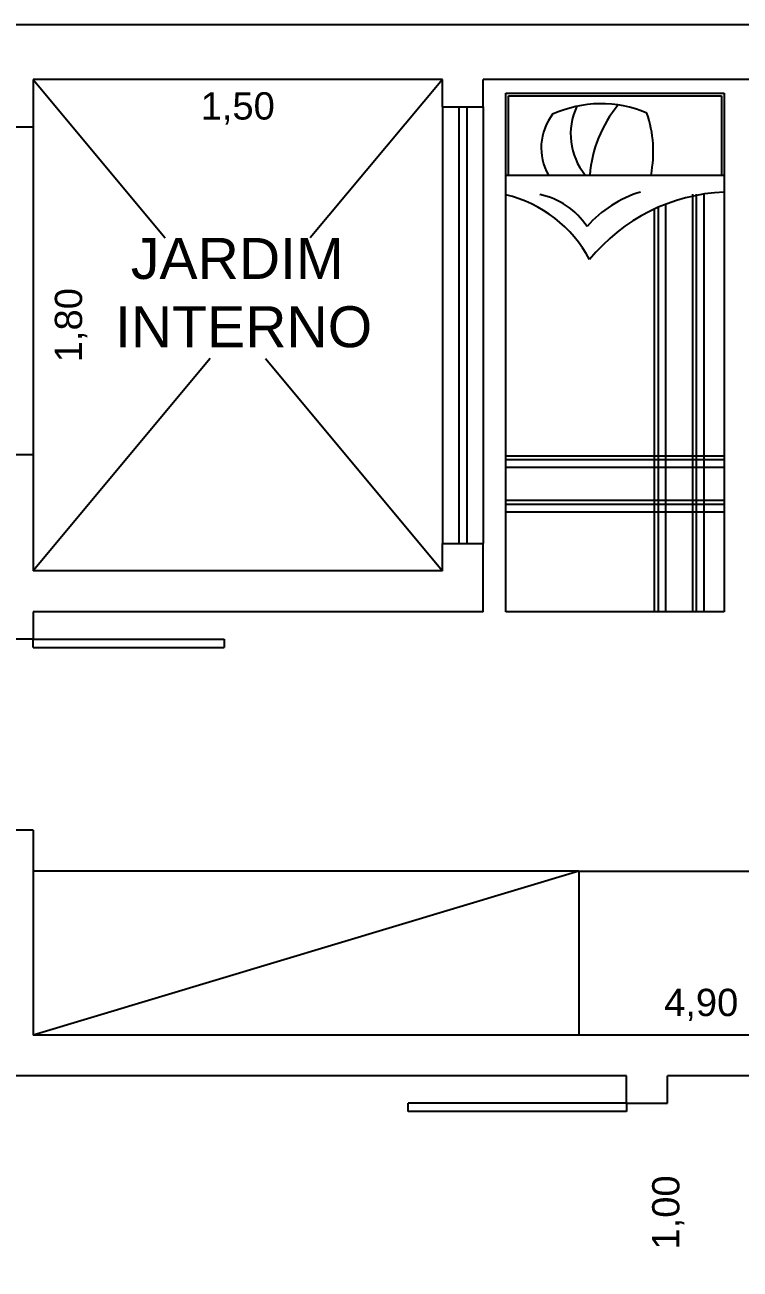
# Model space of a CAD drawing. Header units: millimetres. Extents: x 154.1 to 235.2, y 94.9 to 137.4.
# Drawn here: x 205.417 to 208.038, y 117.869 to 122.426 of the extents above; entities that cross this region are included whole.
import ezdxf

# ---------------------------------------------------------------- set-up
doc = ezdxf.new("R2010")
doc.units = ezdxf.units.MM
doc.header["$LTSCALE"] = 0.05
for name, color, linetype in [('Cotas', 6, 'Continuous'), ('Desnivel', 1, 'Continuous'), ('Janela', 2, 'Continuous'), ('MOBIL', 7, 'Continuous'), ('MOBIL-I', 251, 'Continuous'), ('Parede', 5, 'Continuous')]:
    doc.layers.add(name, color=color, linetype=linetype)
doc.styles.get("Standard").update_dxf_attribs({"font": 'arial.ttf'})
doc.dimstyles.new('ISO-25', dxfattribs={"dimtxt": 0.3, "dimasz": 2.5, "dimexe": 1.25, "dimexo": 0.625, "dimgap": 0.2, "dimtad": 1, "dimzin": 1, "dimtxsty": 'Standard', "dimcen": 2.5, "dimse1": 1, "dimse2": 1, "dimsd1": 1, "dimsd2": 1, "dimclrd": 6, "dimclrt": 2, "dimadec": 0, "dimazin": 0, "dimtfac": 1, "dimtmove": 0, "dimatfit": 3, "dimfxl": 1, "dimarcsym": 0})

# ---------------------------------------------------------------- blocks, each defined once
blk = doc.blocks.new('Camaslt1')
at = {"layer": 'MOBIL'}
for p, q in [((-0.4, -1.9), (-0.4, 0)), ((-0.4, 0), (0.4, 0)), ((0.4, 0), (0.4, -1.9)), ((0.4, -1.9), (-0.4, -1.9))]:
    blk.add_line(p, q, dxfattribs=at)
at = {"layer": 'MOBIL-I'}
for p, q in [((-0.39, -0.01), (0.39, -0.01)), ((-0.39, -0.3), (-0.39, -0.01)), ((0.39, -0.01), (0.39, -0.3)), ((-0.4, -0.3), (0.4, -0.3)), ((0.1856, -0.4071), (0.1856, -1.9)), ((0.2836, -0.3699), (0.2836, -1.9)), ((0.2975, -0.3699), (0.2975, -1.9)), ((0.3255, -0.3699), (0.3255, -1.9)), ((0.1437, -0.425), (0.1437, -1.9)), ((0.1577, -0.4186), (0.1577, -1.9)), ((0.4, -1.3293), (-0.4, -1.3293)), ((0.4, -1.3433), (-0.4, -1.3433)), ((0.4, -1.3712), (-0.4, -1.3712)), ((0.4, -1.4924), (-0.4, -1.4924)), ((0.4, -1.5064), (-0.4, -1.5064)), ((0.4, -1.5343), (-0.4, -1.5343))]:
    blk.add_line(p, q, dxfattribs=at)
for centre, radius, start, end in [((-0.0504, -0.4675), 0.4287, 67.0115, 114.54), ((0.3551, -0.3324), 0.4485, 139.8836, 175.8528), ((-0.0719, -0.1998), 0.1986, 142.0228, 210.2873), ((0.0748, -0.1501), 0.2374, 154.5854, 219.1554), ((-0.3018, -0.2151), 0.4423, 348.9387, 18.7606), ((0.218, -0.7711), 0.4273, 106.9145, 138.5644), ((0.4269, -1.0322), 0.67, 92.2992, 140.9071), ((-0.5065, -0.828), 0.4675, 27.8443, 76.8288), ((-0.3314, -0.6411), 0.2753, 33.7175, 78.2153)]:
    blk.add_arc(centre, radius, start, end, dxfattribs=at)
blk = doc.blocks.new('*D81')
at = {"layer": 'Defpoints', "color": 0}
for p in [(205.4468, 122.2261), (206.9468, 122.2261), (206.9468, 121.8599)]:
    blk.add_point(p, dxfattribs=at)
at = {"layer": 'Cotas', "color": 2, "insert": (206.1968, 122.12), "char_height": 0.1, "attachment_point": 5}
blk.add_mtext('1,50', dxfattribs=at)
blk = doc.blocks.new('*D83')
at = {"layer": 'Defpoints', "color": 0}
for p in [(205.4468, 122.2261), (205.4468, 120.4261), (205.8459, 120.4261)]:
    blk.add_point(p, dxfattribs=at)
at = {"layer": 'Cotas', "color": 2, "insert": (205.5858, 121.3261), "char_height": 0.1, "attachment_point": 5, "rotation": 90}
blk.add_mtext('1,80', dxfattribs=at)
blk = doc.blocks.new('*D84')
at = {"layer": 'Defpoints', "color": 0}
for p in [(205.4468, 118.7261), (210.344, 118.7261), (210.344, 118.5761)]:
    blk.add_point(p, dxfattribs=at)
at = {"layer": 'Cotas', "color": 2, "insert": (207.8954, 118.8362), "char_height": 0.1, "attachment_point": 5}
blk.add_mtext('4,90', dxfattribs=at)
blk = doc.blocks.new('*D85')
at = {"layer": 'Defpoints', "color": 0}
for p in [(207.0968, 122.2261), (210.344, 122.2261), (210.344, 121.8589)]:
    blk.add_point(p, dxfattribs=at)
at = {"layer": 'Cotas', "color": 2, "insert": (208.7204, 122.119), "char_height": 0.1, "attachment_point": 5}
blk.add_mtext('3,25', dxfattribs=at)
blk = doc.blocks.new('*D91')
at = {"layer": 'Defpoints', "color": 0}
for p in [(201.2968, 118.5761), (207.6216, 118.5761), (207.6216, 118.1498)]:
    blk.add_point(p, dxfattribs=at)
at = {"layer": 'Cotas', "color": 2, "insert": (204.4592, 118.4099), "char_height": 0.1, "attachment_point": 5}
blk.add_mtext('6,32', dxfattribs=at)
blk = doc.blocks.new('*D94')
at = {"layer": 'Defpoints', "color": 0}
for p in [(207.7716, 118.5761), (207.7716, 117.5761), (208.035, 117.5761)]:
    blk.add_point(p, dxfattribs=at)
at = {"layer": 'Cotas', "color": 2, "insert": (207.7749, 118.0761), "char_height": 0.1, "attachment_point": 5, "rotation": 90}
blk.add_mtext('1,00', dxfattribs=at)

msp = doc.modelspace()

# ---------------------------------------------------------------- linework, layer by layer
at = {"layer": 'Desnivel'}
for p, q in [((205.4468, 122.2261), (205.9306, 121.6455)), ((206.9468, 122.2261), (206.4629, 121.6455)), ((206.9468, 122.1261), (206.9468, 120.5261)), ((207.0968, 122.1261), (207.0968, 120.5261)), ((206.0955, 121.2045), (205.4468, 120.4261)), ((206.2981, 121.2045), (206.9468, 120.4261)), ((207.4468, 119.3261), (205.4468, 118.7261)), ((207.4468, 119.3261), (209.048, 119.3261))]:
    msp.add_line(p, q, dxfattribs=at)
at = {"layer": 'Janela'}
for p, q in [((207.0068, 122.1261), (207.0068, 120.5261)), ((207.0368, 122.1261), (207.0368, 120.5261)), ((205.4468, 120.1761), (206.1468, 120.1761)), ((205.4468, 120.1461), (205.4468, 120.1761)), ((205.4468, 120.1461), (206.1468, 120.1461)), ((206.1468, 120.1761), (206.1468, 120.1461)), ((207.4468, 119.3261), (205.4468, 119.3261)), ((207.4468, 119.3261), (207.4468, 118.7261)), ((207.6216, 118.4761), (206.8216, 118.4761)), ((206.8216, 118.4461), (206.8216, 118.4761)), ((207.6216, 118.4761), (207.6216, 118.4461)), ((207.6216, 118.4461), (206.8216, 118.4461))]:
    msp.add_line(p, q, dxfattribs=at)
at = {"layer": 'Parede'}
for p, q in [((228.1968, 122.4261), (198.1968, 122.4261)), ((206.9468, 122.2261), (205.4468, 122.2261)), ((205.4468, 122.2261), (205.4468, 122.0511)), ((206.9468, 122.1261), (206.9468, 122.2261)), ((210.344, 122.2261), (207.0968, 122.2261)), ((207.0968, 122.1261), (207.0968, 122.2261)), ((206.9468, 122.1261), (207.0968, 122.1261)), ((205.4468, 122.0511), (205.2968, 122.0511)), ((205.4468, 122.0511), (205.4468, 120.8511)), ((205.4468, 120.8511), (205.2968, 120.8511)), ((205.4468, 120.8511), (205.4468, 120.4261)), ((206.9468, 120.4261), (206.9468, 120.5261)), ((206.9468, 120.5261), (207.0968, 120.5261)), ((207.0968, 120.2761), (207.0968, 120.5261)), ((206.9468, 120.4261), (205.4468, 120.4261)), ((207.0968, 120.2761), (205.4468, 120.2761)), ((205.4468, 120.2761), (205.4468, 120.1761)), ((205.4468, 120.1761), (205.2968, 120.1761)), ((205.4468, 119.4761), (205.2968, 119.4761)), ((205.4468, 119.4761), (205.4468, 118.7261)), ((209.444, 118.7261), (205.4468, 118.7261)), ((207.6216, 118.5761), (201.2968, 118.5761)), ((207.6216, 118.4761), (207.6216, 118.5761)), ((209.444, 118.5761), (207.7716, 118.5761)), ((207.7716, 118.4761), (207.7716, 118.5761)), ((207.6216, 118.4761), (207.7716, 118.4761))]:
    msp.add_line(p, q, dxfattribs=at)

# ---------------------------------------------------------------- block references
at = {"rotation": 7.277109111188527e-12}
msp.add_blockref('Camaslt1', (207.5794, 122.1761), dxfattribs=at)

# ---------------------------------------------------------------- texts
at = {"layer": 'Janela', "insert": (205.7469, 121.6455), "char_height": 0.15, "attachment_point": 1}
msp.add_mtext(' JARDIM\\PINTERNO', dxfattribs=at)

# ---------------------------------------------------------------- dimensions: what is measured, and where the dimension line sits
at = {"layer": 'Cotas'}
for base, p1, p2, picture, middle in [((206.9468, 121.8599), (205.4468, 122.2261), (206.9468, 122.2261), '*D81', (206.1968, 121.8599)), ((210.344, 121.8589), (207.0968, 122.2261), (210.344, 122.2261), '*D85', (208.7204, 121.8589)), ((207.6216, 118.1498), (201.2968, 118.5761), (207.6216, 118.5761), '*D91', (204.4592, 118.1498))]:
    dim = msp.add_linear_dim(base=base, p1=p1, p2=p2, dimstyle='ISO-25', override={"dimtxt": 0.1}, dxfattribs=at)
    dim.commit()
    dim.dimension.update_dxf_attribs({"geometry": picture, "text_midpoint": middle, "dimtype": 160})
for base, p1, p2, picture, middle in [((205.8459, 120.4261), (205.4468, 122.2261), (205.4468, 120.4261), '*D83', (205.8459, 121.3261)), ((208.035, 117.5761), (207.7716, 118.5761), (207.7716, 117.5761), '*D94', (208.035, 118.0761))]:
    dim = msp.add_linear_dim(base=base, p1=p1, p2=p2, angle=90, dimstyle='ISO-25', override={"dimtxt": 0.1}, dxfattribs=at)
    dim.commit()
    dim.dimension.update_dxf_attribs({"geometry": picture, "text_midpoint": middle, "dimtype": 160})
dim = msp.add_linear_dim(base=(210.344, 118.5761), p1=(205.4468, 118.7261), p2=(210.344, 118.7261), dimstyle='ISO-25', override={"dimtxt": 0.1}, dxfattribs=at)
dim.commit()
dim.dimension.update_dxf_attribs({"geometry": '*D84', "text_midpoint": (207.8954, 118.8362)})

doc.saveas('drawing.dxf')
